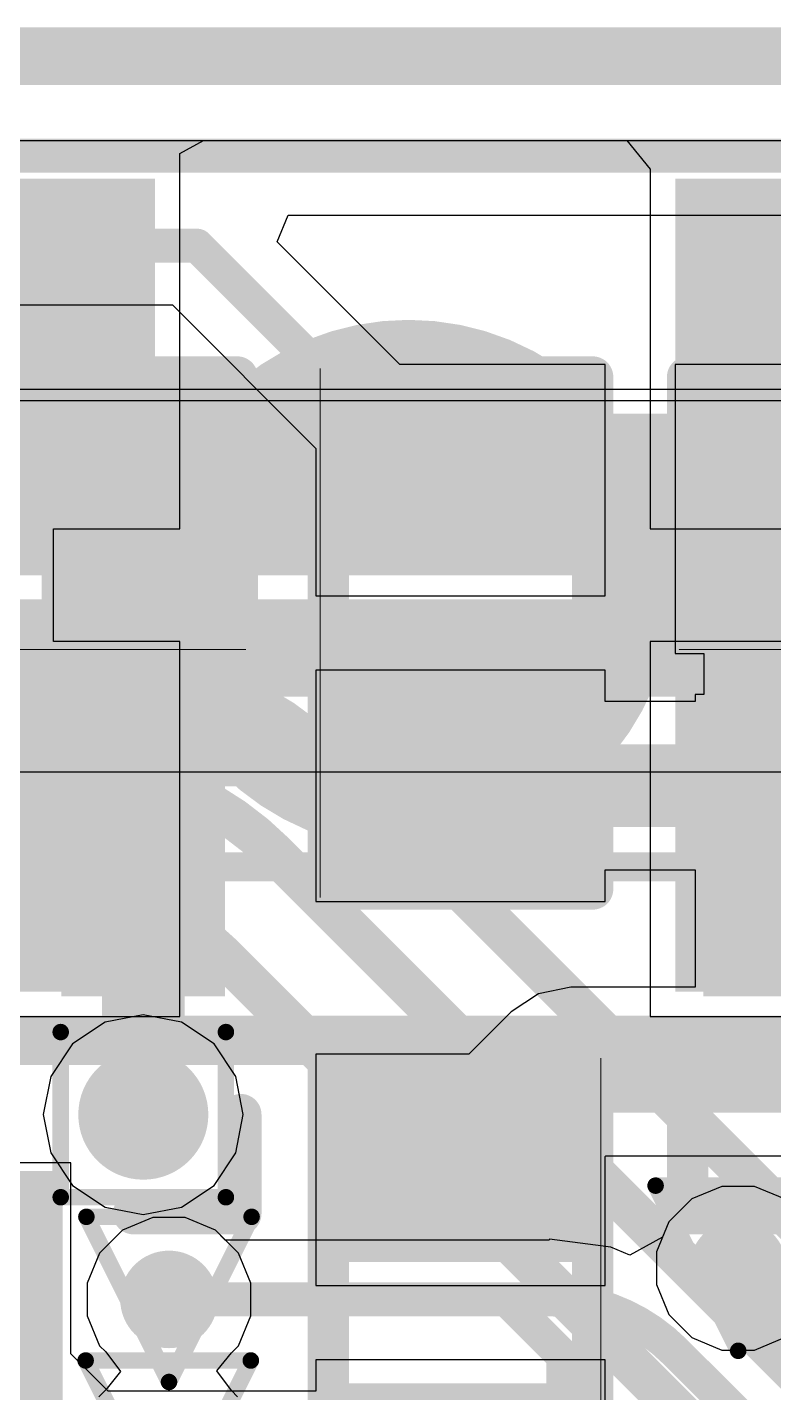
# Model space of a CAD drawing. Header units: inches. Extents: x -6 to 283, y -12 to 154.
# Drawn here: x 48.151 to 50.446, y 16.249 to 20.449 of the extents above; entities that cross this region are included whole.
import ezdxf

# ---------------------------------------------------------------- set-up
doc = ezdxf.new("R2010")
doc.units = ezdxf.units.IN
for name, color, linetype in [('Board Outline', 216, 'Continuous'), ('Bottom Layer', 5, 'Continuous'), ('Bottom Overlay', 54, 'Continuous'), ('Bottom Paste', 16, 'Continuous'), ('Bottom Solder', 6, 'Continuous'), ('Drill Drawing', 1, 'Continuous'), ('GND-1', 16, 'Continuous'), ('GND-2', 90, 'Continuous'), ('GND-3', 216, 'Continuous'), ('GND-4', 54, 'Continuous'), ('PWR-1', 156, 'Continuous'), ('PWR-2', 130, 'Continuous'), ('Signal L1', 76, 'Continuous'), ('Signal L2', 6, 'Continuous'), ('Top Layer', 1, 'Continuous'), ('Top Overlay', 2, 'Continuous'), ('Top Paste', 8, 'Continuous'), ('Top Solder', 216, 'Continuous'), ('Via Holes', 16, 'Continuous')]:
    doc.layers.add(name, color=color, linetype=linetype)

# ---------------------------------------------------------------- blocks, each defined once
blk = doc.blocks.new('R___0402_B_111')
at = {"layer": 'Bottom Layer'}
for points in [[(-0.2413, 0.3175), (-0.2412999999999999, -0.3175), (-0.6985, -0.3175), (-0.6985, 0.3175)], [(0.6985, 0.31750254), (0.6985, -0.31749746), (0.2413, -0.31749746), (0.2412999999999999, 0.31750254)]]:
    blk.add_hatch(color=5, dxfattribs=at).paths.add_polyline_path(points)
at = {"layer": 'Bottom Paste'}
for points in [[(-0.2413, 0.3175), (-0.2412999999999999, -0.3175), (-0.6985, -0.3175), (-0.6985, 0.3175)], [(0.6985, 0.31750254), (0.6985, -0.31749746), (0.2413, -0.31749746), (0.2412999999999999, 0.31750254)]]:
    blk.add_hatch(color=16, dxfattribs=at).paths.add_polyline_path(points)
at = {"layer": 'Bottom Solder'}
for points in [[(-0.18629884, 0.37250116), (-0.1862988399999999, -0.37250116), (-0.75350116, -0.37250116), (-0.75350116, 0.37250116)], [(0.75350116, 0.3725037), (0.75350116, -0.3724986199999999), (0.18629884, -0.3724986199999999), (0.1862988399999999, 0.3725037)]]:
    blk.add_hatch(color=6, dxfattribs=at).paths.add_polyline_path(points)
at = {"layer": 'Bottom Overlay'}
for points in [[(0.78739492, 0.4064, 0.127, 0.127, 0), (-0.78740254, 0.40640254, 0.127, 0.127, 0)], [(-0.78739492, -0.4064, 0.127, 0.127, 0), (-0.78740254, 0.40640254, 0.127, 0.127, 0)], [(0.7874050799999999, -0.40640254, 0.127, 0.127, 0), (0.78739492, 0.4064, 0.127, 0.127, 0)], [(0.8127974599999999, 0.4318, 0.0032258, 0.0032258, 0), (-0.8127974599999999, 0.4318, 0.0032258, 0.0032258, 0)], [(0.7874050799999999, -0.40640254, 0.127, 0.127, 0), (-0.78739492, -0.4064, 0.127, 0.127, 0)]]:
    blk.add_lwpolyline(points, format="xyseb", dxfattribs=at)
for points in [[(-0.8191525399999998, 0.40640254, 0.0635, 0.0635, 1), (-0.75565254, 0.40640254, 0.0635, 0.0635, 1)], [(-0.8191525399999998, 0.40640254, 0.0635, 0.0635, 1), (-0.75565254, 0.40640254, 0.0635, 0.0635, 1)], [(0.7556449199999999, 0.4064, 0.0635, 0.0635, 1), (0.81914492, 0.4064, 0.0635, 0.0635, 1)], [(0.7556449199999999, 0.4064, 0.0635, 0.0635, 1), (0.81914492, 0.4064, 0.0635, 0.0635, 1)], [(-0.8136026399999999, 0.4318, 0.0016129, 0.0016129, 1), (-0.81199228, 0.4318, 0.0016129, 0.0016129, 1)], [(0.81199228, 0.4318, 0.0016129, 0.0016129, 1), (0.8136026399999999, 0.4318, 0.0016129, 0.0016129, 1)], [(-0.81914492, -0.4064, 0.0635, 0.0635, 1), (-0.7556449199999999, -0.4064, 0.0635, 0.0635, 1)], [(-0.81914492, -0.4064, 0.0635, 0.0635, 1), (-0.7556449199999999, -0.4064, 0.0635, 0.0635, 1)], [(0.75565508, -0.40640254, 0.0635, 0.0635, 1), (0.8191550799999999, -0.40640254, 0.0635, 0.0635, 1)], [(0.75565508, -0.40640254, 0.0635, 0.0635, 1), (0.8191550799999999, -0.40640254, 0.0635, 0.0635, 1)]]:
    blk.add_lwpolyline(points, format="xyseb", close=True, dxfattribs=at)
blk = doc.blocks.new('R___0402_B_139')
at = {"layer": 'Bottom Layer'}
for points in [[(-0.2413, 0.3175), (-0.2412999999999999, -0.3175), (-0.6985, -0.3175), (-0.6985, 0.3175)], [(0.6985, 0.3175), (0.6985, -0.3175), (0.2413, -0.3175), (0.2412999999999999, 0.3175)]]:
    blk.add_hatch(color=5, dxfattribs=at).paths.add_polyline_path(points)
at = {"layer": 'Bottom Paste'}
for points in [[(-0.2413, 0.3175), (-0.2412999999999999, -0.3175), (-0.6985, -0.3175), (-0.6985, 0.3175)], [(0.6985, 0.3175), (0.6985, -0.3175), (0.2413, -0.3175), (0.2412999999999999, 0.3175)]]:
    blk.add_hatch(color=16, dxfattribs=at).paths.add_polyline_path(points)
at = {"layer": 'Bottom Solder'}
for points in [[(-0.18629884, 0.37250116), (-0.1862988399999999, -0.37250116), (-0.75350116, -0.37250116), (-0.75350116, 0.37250116)], [(0.75350116, 0.37250116), (0.75350116, -0.37250116), (0.18629884, -0.37250116), (0.1862988399999999, 0.37250116)]]:
    blk.add_hatch(color=6, dxfattribs=at).paths.add_polyline_path(points)
at = {"layer": 'Bottom Overlay'}
for points in [[(-0.7874, -0.4064, 0.127, 0.127, 0), (-0.7874, 0.4064, 0.127, 0.127, 0)], [(0.7874, 0.4064, 0.127, 0.127, 0), (-0.7874, 0.4064, 0.127, 0.127, 0)], [(0.7874, -0.4064, 0.127, 0.127, 0), (0.7874, 0.4064, 0.127, 0.127, 0)], [(0.8128, 0.4318, 0.0032258, 0.0032258, 0), (-0.8128, 0.4318, 0.0032258, 0.0032258, 0)], [(0.7874, -0.4064, 0.127, 0.127, 0), (-0.7874, -0.4064, 0.127, 0.127, 0)]]:
    blk.add_lwpolyline(points, format="xyseb", dxfattribs=at)
for points in [[(-0.8191499999999999, 0.4064, 0.0635, 0.0635, 1), (-0.7556499999999999, 0.4064, 0.0635, 0.0635, 1)], [(-0.8191499999999999, 0.4064, 0.0635, 0.0635, 1), (-0.7556499999999999, 0.4064, 0.0635, 0.0635, 1)], [(0.7556499999999999, 0.4064, 0.0635, 0.0635, 1), (0.8191499999999999, 0.4064, 0.0635, 0.0635, 1)], [(0.7556499999999999, 0.4064, 0.0635, 0.0635, 1), (0.8191499999999999, 0.4064, 0.0635, 0.0635, 1)], [(-0.81360518, 0.4318, 0.0016129, 0.0016129, 1), (-0.8119948199999999, 0.4318, 0.0016129, 0.0016129, 1)], [(0.8119948199999999, 0.4318, 0.0016129, 0.0016129, 1), (0.81360518, 0.4318, 0.0016129, 0.0016129, 1)], [(-0.8191499999999999, -0.4064, 0.0635, 0.0635, 1), (-0.7556499999999999, -0.4064, 0.0635, 0.0635, 1)], [(-0.8191499999999999, -0.4064, 0.0635, 0.0635, 1), (-0.7556499999999999, -0.4064, 0.0635, 0.0635, 1)], [(0.7556499999999999, -0.4064, 0.0635, 0.0635, 1), (0.8191499999999999, -0.4064, 0.0635, 0.0635, 1)], [(0.7556499999999999, -0.4064, 0.0635, 0.0635, 1), (0.8191499999999999, -0.4064, 0.0635, 0.0635, 1)]]:
    blk.add_lwpolyline(points, format="xyseb", close=True, dxfattribs=at)
blk = doc.blocks.new('R___0402_B_144')
at = {"layer": 'Bottom Layer'}
for points in [[(-0.24129746, 0.3175), (-0.24129746, -0.3175), (-0.69849746, -0.3175), (-0.69849746, 0.3175)], [(0.6985, 0.3175), (0.6985, -0.3175), (0.2413, -0.3175), (0.2412999999999999, 0.3175)]]:
    blk.add_hatch(color=5, dxfattribs=at).paths.add_polyline_path(points)
at = {"layer": 'Bottom Paste'}
for points in [[(-0.24129746, 0.3175), (-0.24129746, -0.3175), (-0.69849746, -0.3175), (-0.69849746, 0.3175)], [(0.6985, 0.3175), (0.6985, -0.3175), (0.2413, -0.3175), (0.2412999999999999, 0.3175)]]:
    blk.add_hatch(color=16, dxfattribs=at).paths.add_polyline_path(points)
at = {"layer": 'Bottom Solder'}
for points in [[(-0.1862963, 0.37250116), (-0.1862962999999999, -0.37250116), (-0.7534986199999999, -0.37250116), (-0.7534986199999999, 0.37250116)], [(0.75350116, 0.37250116), (0.75350116, -0.37250116), (0.18629884, -0.37250116), (0.1862988399999999, 0.37250116)]]:
    blk.add_hatch(color=6, dxfattribs=at).paths.add_polyline_path(points)
at = {"layer": 'Bottom Overlay'}
for points in [[(-0.78739492, 0.4064, 0.127, 0.127, 0), (-0.78740254, -0.40640254, 0.127, 0.127, 0)], [(0.7874050799999999, 0.40640254, 0.127, 0.127, 0), (-0.78739492, 0.4064, 0.127, 0.127, 0)], [(0.7874050799999999, 0.40640254, 0.127, 0.127, 0), (0.7874050799999999, -0.40640254, 0.127, 0.127, 0)], [(0.8128, 0.4318, 0.0032258, 0.0032258, 0), (-0.8127974599999999, 0.4318, 0.0032258, 0.0032258, 0)], [(0.7874050799999999, -0.40640254, 0.127, 0.127, 0), (-0.78740254, -0.40640254, 0.127, 0.127, 0)]]:
    blk.add_lwpolyline(points, format="xyseb", dxfattribs=at)
for points in [[(-0.81914492, 0.4064, 0.0635, 0.0635, 1), (-0.7556449199999999, 0.4064, 0.0635, 0.0635, 1)], [(-0.81914492, 0.4064, 0.0635, 0.0635, 1), (-0.7556449199999999, 0.4064, 0.0635, 0.0635, 1)], [(0.75565508, 0.40640254, 0.0635, 0.0635, 1), (0.8191550799999999, 0.40640254, 0.0635, 0.0635, 1)], [(0.75565508, 0.40640254, 0.0635, 0.0635, 1), (0.8191550799999999, 0.40640254, 0.0635, 0.0635, 1)], [(-0.8136026399999999, 0.4318, 0.0016129, 0.0016129, 1), (-0.81199228, 0.4318, 0.0016129, 0.0016129, 1)], [(0.8119948199999999, 0.4318, 0.0016129, 0.0016129, 1), (0.81360518, 0.4318, 0.0016129, 0.0016129, 1)], [(-0.8191525399999998, -0.40640254, 0.0635, 0.0635, 1), (-0.75565254, -0.40640254, 0.0635, 0.0635, 1)], [(-0.8191525399999998, -0.40640254, 0.0635, 0.0635, 1), (-0.75565254, -0.40640254, 0.0635, 0.0635, 1)], [(0.75565508, -0.40640254, 0.0635, 0.0635, 1), (0.8191550799999999, -0.40640254, 0.0635, 0.0635, 1)], [(0.75565508, -0.40640254, 0.0635, 0.0635, 1), (0.8191550799999999, -0.40640254, 0.0635, 0.0635, 1)]]:
    blk.add_lwpolyline(points, format="xyseb", close=True, dxfattribs=at)
blk = doc.blocks.new('R___0402_B_145')
at = {"layer": 'Bottom Layer'}
for points in [[(-0.2413, 0.3175), (-0.2412999999999999, -0.3175), (-0.6985, -0.3175), (-0.6985, 0.3175)], [(0.6985, 0.31749746), (0.6985, -0.31750254), (0.2413, -0.31750254), (0.2412999999999999, 0.31749746)]]:
    blk.add_hatch(color=5, dxfattribs=at).paths.add_polyline_path(points)
at = {"layer": 'Bottom Paste'}
for points in [[(-0.2413, 0.3175), (-0.2412999999999999, -0.3175), (-0.6985, -0.3175), (-0.6985, 0.3175)], [(0.6985, 0.31749746), (0.6985, -0.31750254), (0.2413, -0.31750254), (0.2412999999999999, 0.31749746)]]:
    blk.add_hatch(color=16, dxfattribs=at).paths.add_polyline_path(points)
at = {"layer": 'Bottom Solder'}
for points in [[(-0.18629884, 0.37250116), (-0.1862988399999999, -0.37250116), (-0.75350116, -0.37250116), (-0.75350116, 0.37250116)], [(0.75350116, 0.3724986199999999), (0.75350116, -0.3725037), (0.18629884, -0.3725037), (0.1862988399999999, 0.3724986199999999)]]:
    blk.add_hatch(color=6, dxfattribs=at).paths.add_polyline_path(points)
at = {"layer": 'Bottom Overlay'}
for points in [[(-0.7874, 0.40639492, 0.127, 0.127, 0), (-0.7874050799999999, -0.40640508, 0.127, 0.127, 0)], [(0.7874050799999999, 0.40640254, 0.127, 0.127, 0), (-0.7874, 0.40639492, 0.127, 0.127, 0)], [(0.7874050799999999, 0.40640254, 0.127, 0.127, 0), (0.78739492, -0.40640254, 0.127, 0.127, 0)], [(-0.8128, 0.4317974599999999, 0.0032258, 0.0032258, 0), (0.8127974599999999, 0.4317974599999999, 0.0032258, 0.0032258, 0)], [(0.78739492, -0.40640254, 0.127, 0.127, 0), (-0.7874050799999999, -0.40640508, 0.127, 0.127, 0)]]:
    blk.add_lwpolyline(points, format="xyseb", dxfattribs=at)
for points in [[(-0.8191499999999999, 0.40639492, 0.0635, 0.0635, 1), (-0.7556499999999999, 0.40639492, 0.0635, 0.0635, 1)], [(-0.8191499999999999, 0.40639492, 0.0635, 0.0635, 1), (-0.7556499999999999, 0.40639492, 0.0635, 0.0635, 1)], [(0.75565508, 0.40640254, 0.0635, 0.0635, 1), (0.8191550799999999, 0.40640254, 0.0635, 0.0635, 1)], [(0.75565508, 0.40640254, 0.0635, 0.0635, 1), (0.8191550799999999, 0.40640254, 0.0635, 0.0635, 1)], [(-0.81360518, 0.4317974599999999, 0.0016129, 0.0016129, 1), (-0.8119948199999999, 0.4317974599999999, 0.0016129, 0.0016129, 1)], [(0.81199228, 0.4317974599999999, 0.0016129, 0.0016129, 1), (0.8136026399999999, 0.4317974599999999, 0.0016129, 0.0016129, 1)], [(-0.8191550799999999, -0.40640508, 0.0635, 0.0635, 1), (-0.75565508, -0.40640508, 0.0635, 0.0635, 1)], [(-0.8191550799999999, -0.40640508, 0.0635, 0.0635, 1), (-0.75565508, -0.40640508, 0.0635, 0.0635, 1)], [(0.7556449199999999, -0.40640254, 0.0635, 0.0635, 1), (0.81914492, -0.40640254, 0.0635, 0.0635, 1)], [(0.7556449199999999, -0.40640254, 0.0635, 0.0635, 1), (0.81914492, -0.40640254, 0.0635, 0.0635, 1)]]:
    blk.add_lwpolyline(points, format="xyseb", close=True, dxfattribs=at)
blk = doc.blocks.new('MMBT2222ATT3G_B_176')
at = {"layer": 'Bottom Layer'}
for points in [[(-0.35000057, 0.1499997), (0.35000057, 0.1499997), (0.35000057, -0.1499997), (-0.35000057, -0.1499997)], [(1.09000163, -0.34999676), (1.79000277, -0.34999676), (1.79000277, -0.6499961599999999), (1.09000163, -0.6499961599999999)], [(-0.35000057, -0.8499983), (0.35000057, -0.8499983), (0.35000057, -1.1499977), (-0.35000057, -1.1499977)]]:
    blk.add_hatch(color=5, dxfattribs=at).paths.add_polyline_path(points)
at = {"layer": 'Bottom Paste'}
for points in [[(-0.35000057, 0.1499997), (0.35000057, 0.1499997), (0.35000057, -0.1499997), (-0.35000057, -0.1499997)], [(1.09000163, -0.34999676), (1.79000277, -0.34999676), (1.79000277, -0.6499961599999999), (1.09000163, -0.6499961599999999)], [(-0.35000057, -0.8499983), (0.35000057, -0.8499983), (0.35000057, -1.1499977), (-0.35000057, -1.1499977)]]:
    blk.add_hatch(color=16, dxfattribs=at).paths.add_polyline_path(points)
at = {"layer": 'Bottom Solder'}
for points in [[(-0.45160057, 0.2515997), (0.45160057, 0.2515997), (0.45160057, -0.2515997), (-0.45160057, -0.2515997)], [(0.98840163, -0.24839676), (1.89160277, -0.24839676), (1.89160277, -0.75159616), (0.98840163, -0.75159616)], [(-0.45160057, -0.7483983), (0.45160057, -0.7483983), (0.45160057, -1.2515977), (-0.45160057, -1.2515977)]]:
    blk.add_hatch(color=6, dxfattribs=at).paths.add_polyline_path(points)
at = {"layer": 'Bottom Overlay'}
for points in [[(1.11999776, 0.30000448, 0.127, 0.127, 0), (0.8149996399999999, 0.30000448, 0.127, 0.127, 0)], [(1.1200003, -0.02999994, 0.127, 0.127, 0), (1.11999776, 0.30000448, 0.127, 0.127, 0)], [(1.1200003, -1.2999974, 0.127, 0.127, 0), (1.1200003, -0.9699980599999999, 0.127, 0.127, 0)], [(0.8150047199999999, -1.29999994, 0.127, 0.127, 0), (1.1200003, -1.2999974, 0.127, 0.127, 0)]]:
    blk.add_lwpolyline(points, format="xyseb", dxfattribs=at)
for points in [[(0.78324964, 0.30000448, 0.0635, 0.0635, 1), (0.84674964, 0.30000448, 0.0635, 0.0635, 1)], [(1.08824776, 0.30000448, 0.0635, 0.0635, 1), (1.15174776, 0.30000448, 0.0635, 0.0635, 1)], [(1.08824776, 0.30000448, 0.0635, 0.0635, 1), (1.15174776, 0.30000448, 0.0635, 0.0635, 1)], [(1.0882503, -0.02999994, 0.0635, 0.0635, 1), (1.1517503, -0.02999994, 0.0635, 0.0635, 1)], [(1.0882503, -0.9699980599999999, 0.0635, 0.0635, 1), (1.1517503, -0.9699980599999999, 0.0635, 0.0635, 1)], [(0.78325472, -1.29999994, 0.0635, 0.0635, 1), (0.84675472, -1.29999994, 0.0635, 0.0635, 1)], [(1.0882503, -1.2999974, 0.0635, 0.0635, 1), (1.1517503, -1.2999974, 0.0635, 0.0635, 1)], [(1.0882503, -1.2999974, 0.0635, 0.0635, 1), (1.1517503, -1.2999974, 0.0635, 0.0635, 1)]]:
    blk.add_lwpolyline(points, format="xyseb", close=True, dxfattribs=at)
blk = doc.blocks.new('MMBT2222ATT3G_B_177')
at = {"layer": 'Bottom Layer'}
for points in [[(-0.35000057, 0.1499997), (0.35000057, 0.1499997), (0.35000057, -0.1499997), (-0.35000057, -0.1499997)], [(1.09000163, -0.3499993), (1.79000277, -0.3499993), (1.79000277, -0.6499986999999999), (1.09000163, -0.6499986999999999)], [(-0.35000057, -0.8499983), (0.35000057, -0.8499983), (0.35000057, -1.1499977), (-0.35000057, -1.1499977)]]:
    blk.add_hatch(color=5, dxfattribs=at).paths.add_polyline_path(points)
at = {"layer": 'Bottom Paste'}
for points in [[(-0.35000057, 0.1499997), (0.35000057, 0.1499997), (0.35000057, -0.1499997), (-0.35000057, -0.1499997)], [(1.09000163, -0.3499993), (1.79000277, -0.3499993), (1.79000277, -0.6499986999999999), (1.09000163, -0.6499986999999999)], [(-0.35000057, -0.8499983), (0.35000057, -0.8499983), (0.35000057, -1.1499977), (-0.35000057, -1.1499977)]]:
    blk.add_hatch(color=16, dxfattribs=at).paths.add_polyline_path(points)
at = {"layer": 'Bottom Solder'}
for points in [[(-0.45160057, 0.2515997), (0.45160057, 0.2515997), (0.45160057, -0.2515997), (-0.45160057, -0.2515997)], [(0.98840163, -0.2483993), (1.89160277, -0.2483993), (1.89160277, -0.7515987), (0.98840163, -0.7515987)], [(-0.45160057, -0.7483983), (0.45160057, -0.7483983), (0.45160057, -1.2515977), (-0.45160057, -1.2515977)]]:
    blk.add_hatch(color=6, dxfattribs=at).paths.add_polyline_path(points)
at = {"layer": 'Bottom Overlay'}
for points in [[(1.11999776, 0.30000448, 0.127, 0.127, 0), (0.8149996399999999, 0.30000448, 0.127, 0.127, 0)], [(1.1200003, -0.02999994, 0.127, 0.127, 0), (1.11999776, 0.30000448, 0.127, 0.127, 0)], [(1.1200003, -1.2999974, 0.127, 0.127, 0), (1.1200003, -0.9699980599999999, 0.127, 0.127, 0)], [(1.1200003, -1.2999974, 0.127, 0.127, 0), (0.81500218, -1.2999974, 0.127, 0.127, 0)]]:
    blk.add_lwpolyline(points, format="xyseb", dxfattribs=at)
for points in [[(0.78324964, 0.30000448, 0.0635, 0.0635, 1), (0.84674964, 0.30000448, 0.0635, 0.0635, 1)], [(1.08824776, 0.30000448, 0.0635, 0.0635, 1), (1.15174776, 0.30000448, 0.0635, 0.0635, 1)], [(1.08824776, 0.30000448, 0.0635, 0.0635, 1), (1.15174776, 0.30000448, 0.0635, 0.0635, 1)], [(1.0882503, -0.02999994, 0.0635, 0.0635, 1), (1.1517503, -0.02999994, 0.0635, 0.0635, 1)], [(1.0882503, -0.9699980599999999, 0.0635, 0.0635, 1), (1.1517503, -0.9699980599999999, 0.0635, 0.0635, 1)], [(0.78325218, -1.2999974, 0.0635, 0.0635, 1), (0.8467521799999999, -1.2999974, 0.0635, 0.0635, 1)], [(1.0882503, -1.2999974, 0.0635, 0.0635, 1), (1.1517503, -1.2999974, 0.0635, 0.0635, 1)], [(1.0882503, -1.2999974, 0.0635, 0.0635, 1), (1.1517503, -1.2999974, 0.0635, 0.0635, 1)]]:
    blk.add_lwpolyline(points, format="xyseb", close=True, dxfattribs=at)
blk = doc.blocks.new('XL_3528SURUBC_179')
at = {"layer": 'Top Layer'}
for points in [[(-2.14986616, 0.3000629000000001), (-2.14986616, 1.2000611), (-0.84986876, 1.2000611), (-0.84986876, 0.3000628999999999)], [(0.8501253, 0.3000603600000001), (0.8501253, 1.20005856), (2.1501227, 1.20005856), (2.1501227, 0.3000603599999999)], [(-2.1501227, -1.2000611), (-2.1501227, -0.3000628999999999), (-0.8501253, -0.3000629000000001), (-0.8501253, -1.2000611)], [(0.8501253, -1.2000611), (0.8501253, -0.3000628999999999), (2.1501227, -0.3000629000000001), (2.1501227, -1.2000611)]]:
    blk.add_hatch(color=1, dxfattribs=at).paths.add_polyline_path(points)
at = {"layer": 'Top Paste'}
for points in [[(-2.14986616, 0.3000629000000001), (-2.14986616, 1.2000611), (-0.84986876, 1.2000611), (-0.84986876, 0.3000628999999999)], [(0.8501253, 0.3000603600000001), (0.8501253, 1.20005856), (2.1501227, 1.20005856), (2.1501227, 0.3000603599999999)], [(-2.1501227, -1.2000611), (-2.1501227, -0.3000628999999999), (-0.8501253, -0.3000629000000001), (-0.8501253, -1.2000611)], [(0.8501253, -1.2000611), (0.8501253, -0.3000628999999999), (2.1501227, -0.3000629000000001), (2.1501227, -1.2000611)]]:
    blk.add_hatch(color=8, dxfattribs=at).paths.add_polyline_path(points)
at = {"layer": 'Top Solder'}
for points in [[(-2.19987876, 0.2500503000000001), (-2.19987876, 1.2500737), (-0.79985616, 1.2500737), (-0.79985616, 0.2500502999999999)], [(0.8001127, 0.2500477600000001), (0.8001127, 1.25007116), (2.2001353, 1.25007116), (2.2001353, 0.25004776)], [(-2.2001353, -1.2500737), (-2.2001353, -0.2500502999999999), (-0.8001127, -0.2500503000000001), (-0.8001127, -1.2500737)], [(0.8001127, -1.2500737), (0.8001127, -0.2500502999999999), (2.2001353, -0.2500503000000001), (2.2001353, -1.2500737)]]:
    blk.add_hatch(color=216, dxfattribs=at).paths.add_polyline_path(points)
at = {"layer": 'Top Overlay'}
for p, q in [((-2.7257248, 1.14097308), (-2.72572734, 0.43386502)), ((-2.7257248, 1.14097308), (-2.7257248, 1.14097308)), ((-2.37217204, 0.78742032), (-2.7257248, 1.14097308)), ((-2.72572734, 0.43386502), (-2.37217204, 0.78742032))]:
    blk.add_line(p, q, dxfattribs=at)
for points in [[(1.6000222, 1.3999718, 0.1519936, 0.1519936, 0), (-1.60002474, 1.39997434, 0.1519936, 0.1519936, 0)], [(-1.6000222, 1.33014466, 0.1519936, 0.1519936, 0), (-1.60002474, 1.39997434, 0.1519936, 0.1519936, 0)], [(1.6000222, 1.3999718, 0.1519936, 0.1519936, 0), (1.60001966, 1.33014466, 0.1519936, 0.1519936, 0)], [(-1.60002474, 0.16984726, 0.1519936, 0.1519936, 0), (-1.60002474, -0.1698498, 0.1519936, 0.1519936, 0)], [(1.6000222, 0.16984726, 0.1519936, 0.1519936, 0), (1.6000222, -0.1698498, 0.1519936, 0.1519936, 0)]]:
    blk.add_lwpolyline(points, format="xyseb", dxfattribs=at)
for points in [[(-1.63802314, 1.39997434, 0.07599679999999999, 0.07599679999999999, 1), (-1.56202634, 1.39997434, 0.07599679999999999, 0.07599679999999999, 1)], [(-1.63802314, 1.39997434, 0.07599679999999999, 0.07599679999999999, 1), (-1.56202634, 1.39997434, 0.07599679999999999, 0.07599679999999999, 1)], [(1.5620238, 1.3999718, 0.07599679999999999, 0.07599679999999999, 1), (1.6380206, 1.3999718, 0.07599679999999999, 0.07599679999999999, 1)], [(1.5620238, 1.3999718, 0.07599679999999999, 0.07599679999999999, 1), (1.6380206, 1.3999718, 0.07599679999999999, 0.07599679999999999, 1)], [(-1.6380206, 1.33014466, 0.07599679999999999, 0.07599679999999999, 1), (-1.5620238, 1.33014466, 0.07599679999999999, 0.07599679999999999, 1)], [(1.56202126, 1.33014466, 0.07599679999999999, 0.07599679999999999, 1), (1.63801806, 1.33014466, 0.07599679999999999, 0.07599679999999999, 1)], [(0.7089165399999999, 2.54e-06, 0.254, 0.254, 1), (-0.66877946, 2.54e-06, 0.254, 0.254, 1)], [(-1.63802314, 0.16984726, 0.07599679999999999, 0.07599679999999999, 1), (-1.56202634, 0.16984726, 0.07599679999999999, 0.07599679999999999, 1)], [(1.5620238, 0.16984726, 0.07599679999999999, 0.07599679999999999, 1), (1.6380206, 0.16984726, 0.07599679999999999, 0.07599679999999999, 1)], [(-0.7322794599999999, 2.54e-06, 0.127, 0.127, 1), (-0.60527946, 2.54e-06, 0.127, 0.127, 1)], [(0.64541654, 2.54e-06, 0.127, 0.127, 1), (0.7724165399999999, 2.54e-06, 0.127, 0.127, 1)], [(-1.63802314, -0.1698498, 0.07599679999999999, 0.07599679999999999, 1), (-1.56202634, -0.1698498, 0.07599679999999999, 0.07599679999999999, 1)], [(1.5620238, -0.1698498, 0.07599679999999999, 0.07599679999999999, 1), (1.6380206, -0.1698498, 0.07599679999999999, 0.07599679999999999, 1)]]:
    blk.add_lwpolyline(points, format="xyseb", close=True, dxfattribs=at)

msp = doc.modelspace()

# ---------------------------------------------------------------- hatches: boundary and pattern name
at = {"layer": 'Bottom Layer'}
h = msp.add_hatch(color=5, dxfattribs=at)
edge = h.paths.add_edge_path()
edge.add_arc((48.50789638, 17.10448192), 0.1999996, 0, 360)
at = {"layer": 'GND-1'}
h = msp.add_hatch(color=16, dxfattribs=at)
edge = h.paths.add_edge_path()
edge.add_arc((48.50789638, 17.10448192), 0.1999996, 0, 360)
h = msp.add_hatch(color=16, dxfattribs=at)
edge = h.paths.add_edge_path()
edge.add_arc((50.33730598, 16.63216638), 0.1499997, 0, 360)
h = msp.add_hatch(color=16, dxfattribs=at)
edge = h.paths.add_edge_path()
edge.add_arc((48.58690053999999, 16.53625598), 0.1499997, 0, 360)
at = {"layer": 'GND-2'}
h = msp.add_hatch(color=90, dxfattribs=at)
edge = h.paths.add_edge_path()
edge.add_arc((48.50789638, 17.10448192), 0.1999996, 0, 360)
at = {"layer": 'GND-3'}
h = msp.add_hatch(color=216, dxfattribs=at)
edge = h.paths.add_edge_path()
edge.add_arc((48.50789638, 17.10448192), 0.1999996, 0, 360)
at = {"layer": 'GND-4'}
h = msp.add_hatch(color=54, dxfattribs=at)
edge = h.paths.add_edge_path()
edge.add_arc((48.50789638, 17.10448192), 0.1999996, 0, 360)
at = {"layer": 'PWR-1'}
h = msp.add_hatch(color=156, dxfattribs=at)
edge = h.paths.add_edge_path()
edge.add_arc((48.50789638, 17.10448192), 0.1999996, 0, 360)
at = {"layer": 'PWR-2'}
h = msp.add_hatch(color=130, dxfattribs=at)
edge = h.paths.add_edge_path()
edge.add_arc((48.50789638, 17.10448192), 0.1999996, 0, 360)
at = {"layer": 'Signal L1'}
h = msp.add_hatch(color=76, dxfattribs=at)
edge = h.paths.add_edge_path()
edge.add_arc((48.50789638, 17.10448192), 0.1999996, 0, 360)
h = msp.add_hatch(color=76, dxfattribs=at)
edge = h.paths.add_edge_path()
edge.add_arc((50.33730598, 16.63216638), 0.1499997, 0, 360)
h = msp.add_hatch(color=76, dxfattribs=at)
edge = h.paths.add_edge_path()
edge.add_arc((48.58690053999999, 16.53625598), 0.1499997, 0, 360)
at = {"layer": 'Signal L2'}
h = msp.add_hatch(color=6, dxfattribs=at)
edge = h.paths.add_edge_path()
edge.add_arc((48.50789638, 17.10448192), 0.1999996, 0, 360)
at = {"layer": 'Top Layer'}
h = msp.add_hatch(color=1, dxfattribs=at)
edge = h.paths.add_edge_path()
edge.add_arc((48.50789638, 17.10448192), 0.1999996, 0, 360)
h = msp.add_hatch(color=1, dxfattribs=at)
edge = h.paths.add_edge_path()
edge.add_arc((50.33730598, 16.63216638), 0.1499997, 0, 360)
h = msp.add_hatch(color=1, dxfattribs=at)
edge = h.paths.add_edge_path()
edge.add_arc((48.58690053999999, 16.53625598), 0.1499997, 0, 360)
at = {"layer": 'Via Holes'}
h = msp.add_hatch(color=7, dxfattribs=at)
edge = h.paths.add_edge_path()
edge.add_arc((48.50789638, 17.10448192), 0.0999998, 0, 360)
h = msp.add_hatch(color=7, dxfattribs=at)
edge = h.paths.add_edge_path()
edge.add_arc((50.33730598, 16.63216638), 0.07499858, 0, 360)
h = msp.add_hatch(color=7, dxfattribs=at)
edge = h.paths.add_edge_path()
edge.add_arc((48.58690053999999, 16.53625598), 0.07499858, 0, 360)

# ---------------------------------------------------------------- linework, layer by layer
at = {"layer": 'Board Outline'}
msp.add_lwpolyline([(12.036425, 20.35987292, 0.1778, 0.1778, 0), (75.55088776, 20.35987292, 0.1778, 0.1778, 0)], format="xyseb", dxfattribs=at)
at = {"layer": 'Bottom Layer'}
for p, q in [((48.9193586, 19.7891019), (48.95337936, 19.87123534)), ((48.95337936, 19.87123534), (50.6263275, 19.87123534)), ((49.29708453999999, 19.41137342), (48.9193586, 19.7891019)), ((46.23457097999999, 19.59475888), (48.59728914, 19.59475888)), ((48.59728914, 19.59475888), (49.03888084, 19.15316972)), ((49.92788084, 19.41137342), (49.29708453999999, 19.41137342)), ((49.92788084, 18.70017342), (49.92788084, 19.41137342)), ((50.67352832, 19.41137088), (50.14354208, 19.41137088)), ((50.14354208, 19.41137088), (50.14354208, 18.52237088)), ((49.03888084, 19.15316972), (49.03888084, 18.70017342)), ((49.03888084, 18.70017342), (49.92788084, 18.70017342)), ((50.14354208, 18.52237088), (50.23143878, 18.52237088)), ((50.23143878, 18.52237088), (50.23143878, 18.39668152)), ((49.9278783, 18.47157342), (49.0388783, 18.47157342)), ((49.0388783, 18.47157342), (49.0388783, 17.76037342)), ((49.9278783, 18.37494928), (49.9278783, 18.47157342)), ((50.23143878, 18.39668152), (50.20469004, 18.39668152)), ((50.20469004, 18.39668152), (50.20469004, 18.37494928)), ((50.20469004, 18.37494928), (49.9278783, 18.37494928)), ((49.9278783, 17.76037342), (49.9278783, 17.85699756)), ((49.9278783, 17.85699756), (50.20469004, 17.85699756)), ((50.20469004, 17.85699756), (50.20469004, 17.49610928)), ((49.0388783, 17.76037342), (49.9278783, 17.76037342)), ((49.7235607, 17.47639634), (49.63954258, 17.42025726)), ((49.82266642, 17.49610928), (49.7235607, 17.47639634)), ((50.20469004, 17.49610928), (49.82266642, 17.49610928)), ((49.63954258, 17.42025726), (49.50931424, 17.29002892)), ((49.50931424, 17.29002892), (49.03887576, 17.29002892)), ((49.03887576, 17.29002892), (49.03887576, 16.57882892)), ((49.92787576, 16.97609508), (49.92993824, 16.97815756)), ((49.92787576, 16.57882892), (49.92787576, 16.97609508)), ((49.92993824, 16.97815756), (50.62468665999999, 16.97815756)), ((48.28489708, 16.95667932), (47.73089768, 16.95667932)), ((48.28489708, 16.36892586), (48.28489708, 16.95667932)), ((49.03887576, 16.57882892), (49.92787576, 16.57882892)), ((48.40021815999999, 16.25360478), (48.28489708, 16.36892586)), ((49.92787576, 16.35022892), (49.03887576, 16.35022892)), ((49.03887576, 16.35022892), (49.03887576, 16.25360478)), ((49.92787576, 15.63902892), (49.92787576, 16.35022892)), ((49.03887576, 16.25360478), (48.40021815999999, 16.25360478))]:
    msp.add_line(p, q, dxfattribs=at)
for points in [[(46.08090098, 20.05381308, 0.10414, 0.10414, 0), (59.50670089999999, 20.05381308, 0.10414, 0.10414, 0)], [(46.15894502, 19.77733662, 0.10414, 0.10414, 0), (48.67291764, 19.77733662, 0.10414, 0.10414, 0)], [(48.67291764, 19.77733662, 0.10414, 0.10414, 0), (49.39448084, 19.05577342, 0.10414, 0.10414, 0)], [(49.39448084, 19.05577342, 0.10414, 0.10414, 0), (49.48338084, 19.05577342, 0.10414, 0.10414, 0)], [(48.47922486, 18.96687088, 0.254, 0.254, 0), (48.50789638, 18.93819936, 0.254, 0.254, 0)], [(50.49041464, 18.95814344, 0.254, 0.254, 0), (50.49914208, 18.96687088, 0.254, 0.254, 0)], [(50.49041464, 17.92840712, 0.254, 0.254, 0), (50.49041464, 18.95814344, 0.254, 0.254, 0)], [(48.50789638, 17.91968222, 0.254, 0.254, 0), (48.50789638, 18.93819936, 0.254, 0.254, 0)], [(49.43892576, 18.16042596, 0.254, 0.254, 0), (49.4833783, 18.11597342, 0.254, 0.254, 0)], [(49.4833783, 18.11597342, 0.254, 0.254, 0), (50.45869004, 18.11597342, 0.254, 0.254, 0)], [(50.45869004, 18.11597342, 0.254, 0.254, 0), (50.48168974, 18.09297372, 0.254, 0.254, 0)], [(50.48168974, 17.91968222, 0.254, 0.254, 0), (50.48168974, 18.09297372, 0.254, 0.254, 0)], [(48.50789638, 17.10448192, 0.254, 0.254, 0), (48.50789638, 17.91968222, 0.254, 0.254, 0)], [(50.48168974, 17.91968222, 0.254, 0.254, 0), (50.49041464, 17.92840712, 0.254, 0.254, 0)], [(49.67387576, 17.08834276, 0.254, 0.254, 0), (49.82266642, 17.23713342, 0.254, 0.254, 0)], [(49.82266642, 17.23713342, 0.254, 0.254, 0), (50.83091941999999, 17.23713342, 0.254, 0.254, 0)], [(49.67387576, 17.03602892, 0.254, 0.254, 0), (49.67387576, 17.08834276, 0.254, 0.254, 0)], [(49.57227576, 16.93442892, 0.254, 0.254, 0), (49.67387576, 17.03602892, 0.254, 0.254, 0)], [(49.48337575999999, 16.93442892, 0.254, 0.254, 0), (49.57227576, 16.93442892, 0.254, 0.254, 0)], [(48.00789738, 16.27967788, 0.254, 0.254, 0), (48.29294634, 15.99462892, 0.254, 0.254, 0)]]:
    msp.add_lwpolyline(points, format="xyseb", dxfattribs=at)
for points in [[(48.64688264, 19.77733662, 0.05207, 0.05207, 1), (48.69895263999999, 19.77733662, 0.05207, 0.05207, 1)], [(48.64688264, 19.77733662, 0.05207, 0.05207, 1), (48.69895263999999, 19.77733662, 0.05207, 0.05207, 1)], [(49.36844584, 19.05577342, 0.05207, 0.05207, 1), (49.42051583999999, 19.05577342, 0.05207, 0.05207, 1)], [(49.36844584, 19.05577342, 0.05207, 0.05207, 1), (49.42051583999999, 19.05577342, 0.05207, 0.05207, 1)], [(49.45734584, 19.05577342, 0.05207, 0.05207, 1), (49.50941584, 19.05577342, 0.05207, 0.05207, 1)], [(48.41572486, 18.96687088, 0.127, 0.127, 1), (48.54272486, 18.96687088, 0.127, 0.127, 1)], [(50.42691463999999, 18.95814344, 0.127, 0.127, 1), (50.55391464, 18.95814344, 0.127, 0.127, 1)], [(50.42691463999999, 18.95814344, 0.127, 0.127, 1), (50.55391464, 18.95814344, 0.127, 0.127, 1)], [(50.43564208, 18.96687088, 0.127, 0.127, 1), (50.56264208, 18.96687088, 0.127, 0.127, 1)], [(48.44439638, 18.93819936, 0.127, 0.127, 1), (48.57139638, 18.93819936, 0.127, 0.127, 1)], [(48.44439638, 18.93819936, 0.127, 0.127, 1), (48.57139638, 18.93819936, 0.127, 0.127, 1)], [(49.37542576, 18.16042596, 0.127, 0.127, 1), (49.50242576, 18.16042596, 0.127, 0.127, 1)], [(49.41987829999999, 18.11597342, 0.127, 0.127, 1), (49.5468783, 18.11597342, 0.127, 0.127, 1)], [(49.41987829999999, 18.11597342, 0.127, 0.127, 1), (49.5468783, 18.11597342, 0.127, 0.127, 1)], [(50.39519004, 18.11597342, 0.127, 0.127, 1), (50.52219004, 18.11597342, 0.127, 0.127, 1)], [(50.39519004, 18.11597342, 0.127, 0.127, 1), (50.52219004, 18.11597342, 0.127, 0.127, 1)], [(50.41818974, 18.09297372, 0.127, 0.127, 1), (50.54518974, 18.09297372, 0.127, 0.127, 1)], [(50.41818974, 18.09297372, 0.127, 0.127, 1), (50.54518974, 18.09297372, 0.127, 0.127, 1)], [(48.44439638, 17.91968222, 0.127, 0.127, 1), (48.57139638, 17.91968222, 0.127, 0.127, 1)], [(48.44439638, 17.91968222, 0.127, 0.127, 1), (48.57139638, 17.91968222, 0.127, 0.127, 1)], [(50.41818974, 17.91968222, 0.127, 0.127, 1), (50.54518974, 17.91968222, 0.127, 0.127, 1)], [(50.41818974, 17.91968222, 0.127, 0.127, 1), (50.54518974, 17.91968222, 0.127, 0.127, 1)], [(50.42691463999999, 17.92840712, 0.127, 0.127, 1), (50.55391464, 17.92840712, 0.127, 0.127, 1)], [(50.42691463999999, 17.92840712, 0.127, 0.127, 1), (50.55391464, 17.92840712, 0.127, 0.127, 1)], [(49.75916642, 17.23713342, 0.127, 0.127, 1), (49.88616642, 17.23713342, 0.127, 0.127, 1)], [(49.75916642, 17.23713342, 0.127, 0.127, 1), (49.88616642, 17.23713342, 0.127, 0.127, 1)], [(48.44439638, 17.10448192, 0.127, 0.127, 1), (48.57139638, 17.10448192, 0.127, 0.127, 1)], [(49.61037576, 17.08834276, 0.127, 0.127, 1), (49.73737576, 17.08834276, 0.127, 0.127, 1)], [(49.61037576, 17.08834276, 0.127, 0.127, 1), (49.73737576, 17.08834276, 0.127, 0.127, 1)], [(49.61037576, 17.03602892, 0.127, 0.127, 1), (49.73737576, 17.03602892, 0.127, 0.127, 1)], [(49.61037576, 17.03602892, 0.127, 0.127, 1), (49.73737576, 17.03602892, 0.127, 0.127, 1)], [(49.41987576, 16.93442892, 0.127, 0.127, 1), (49.54687576, 16.93442892, 0.127, 0.127, 1)], [(49.50877575999999, 16.93442892, 0.127, 0.127, 1), (49.63577576, 16.93442892, 0.127, 0.127, 1)], [(49.50877575999999, 16.93442892, 0.127, 0.127, 1), (49.63577576, 16.93442892, 0.127, 0.127, 1)]]:
    msp.add_lwpolyline(points, format="xyseb", close=True, dxfattribs=at)
at = {"layer": 'Drill Drawing'}
for points in [[(48.25389637999999, 17.35848192, 0.0508, 0.0508, 0), (48.76189638, 17.35848192, 0.0508, 0.0508, 0)], [(48.25389637999999, 16.85048192, 0.0508, 0.0508, 0), (48.25389637999999, 17.35848192, 0.0508, 0.0508, 0)], [(48.76189638, 16.85048192, 0.0508, 0.0508, 0), (48.76189638, 17.35848192, 0.0508, 0.0508, 0)], [(50.08330598, 16.88616638, 0.0508, 0.0508, 0), (50.59130598, 16.88616638, 0.0508, 0.0508, 0)], [(50.08330598, 16.88616638, 0.0508, 0.0508, 0), (50.33730598, 16.37816638, 0.0508, 0.0508, 0)], [(50.33730598, 16.37816638, 0.0508, 0.0508, 0), (50.59130598, 16.88616638, 0.0508, 0.0508, 0)], [(48.25389637999999, 16.85048192, 0.0508, 0.0508, 0), (48.76189638, 16.85048192, 0.0508, 0.0508, 0)], [(48.33290054, 16.79025598, 0.0508, 0.0508, 0), (48.84090053999999, 16.79025598, 0.0508, 0.0508, 0)], [(48.33290054, 16.79025598, 0.0508, 0.0508, 0), (48.58690053999999, 16.28225598, 0.0508, 0.0508, 0)], [(48.58690053999999, 16.28225598, 0.0508, 0.0508, 0), (48.84090053999999, 16.79025598, 0.0508, 0.0508, 0)], [(48.3305485, 16.34834678, 0.0508, 0.0508, 0), (48.83854849999999, 16.34834678, 0.0508, 0.0508, 0)], [(48.3305485, 16.34834678, 0.0508, 0.0508, 0), (48.5845485, 15.84034678, 0.0508, 0.0508, 0)], [(48.5845485, 15.84034678, 0.0508, 0.0508, 0), (48.83854849999999, 16.34834678, 0.0508, 0.0508, 0)]]:
    msp.add_lwpolyline(points, format="xyseb", dxfattribs=at)
for points in [[(48.24119638, 17.35848192, 0.0254, 0.0254, 1), (48.26659638, 17.35848192, 0.0254, 0.0254, 1)], [(48.24119638, 17.35848192, 0.0254, 0.0254, 1), (48.26659638, 17.35848192, 0.0254, 0.0254, 1)], [(48.74919638, 17.35848192, 0.0254, 0.0254, 1), (48.77459637999999, 17.35848192, 0.0254, 0.0254, 1)], [(48.74919638, 17.35848192, 0.0254, 0.0254, 1), (48.77459637999999, 17.35848192, 0.0254, 0.0254, 1)], [(50.07060598, 16.88616638, 0.0254, 0.0254, 1), (50.09600597999999, 16.88616638, 0.0254, 0.0254, 1)], [(50.07060598, 16.88616638, 0.0254, 0.0254, 1), (50.09600597999999, 16.88616638, 0.0254, 0.0254, 1)], [(48.24119638, 16.85048192, 0.0254, 0.0254, 1), (48.26659638, 16.85048192, 0.0254, 0.0254, 1)], [(48.24119638, 16.85048192, 0.0254, 0.0254, 1), (48.26659638, 16.85048192, 0.0254, 0.0254, 1)], [(48.74919638, 16.85048192, 0.0254, 0.0254, 1), (48.77459637999999, 16.85048192, 0.0254, 0.0254, 1)], [(48.74919638, 16.85048192, 0.0254, 0.0254, 1), (48.77459637999999, 16.85048192, 0.0254, 0.0254, 1)], [(48.32020053999999, 16.79025598, 0.0254, 0.0254, 1), (48.34560054, 16.79025598, 0.0254, 0.0254, 1)], [(48.32020053999999, 16.79025598, 0.0254, 0.0254, 1), (48.34560054, 16.79025598, 0.0254, 0.0254, 1)], [(48.82820054, 16.79025598, 0.0254, 0.0254, 1), (48.85360054, 16.79025598, 0.0254, 0.0254, 1)], [(48.82820054, 16.79025598, 0.0254, 0.0254, 1), (48.85360054, 16.79025598, 0.0254, 0.0254, 1)], [(50.32460598, 16.37816638, 0.0254, 0.0254, 1), (50.35000598, 16.37816638, 0.0254, 0.0254, 1)], [(50.32460598, 16.37816638, 0.0254, 0.0254, 1), (50.35000598, 16.37816638, 0.0254, 0.0254, 1)], [(48.3178485, 16.34834678, 0.0254, 0.0254, 1), (48.34324849999999, 16.34834678, 0.0254, 0.0254, 1)], [(48.3178485, 16.34834678, 0.0254, 0.0254, 1), (48.34324849999999, 16.34834678, 0.0254, 0.0254, 1)], [(48.8258485, 16.34834678, 0.0254, 0.0254, 1), (48.8512485, 16.34834678, 0.0254, 0.0254, 1)], [(48.8258485, 16.34834678, 0.0254, 0.0254, 1), (48.8512485, 16.34834678, 0.0254, 0.0254, 1)], [(48.57420054, 16.28225598, 0.0254, 0.0254, 1), (48.59960054, 16.28225598, 0.0254, 0.0254, 1)], [(48.57420054, 16.28225598, 0.0254, 0.0254, 1), (48.59960054, 16.28225598, 0.0254, 0.0254, 1)]]:
    msp.add_lwpolyline(points, format="xyseb", close=True, dxfattribs=at)
at = {"layer": 'GND-1'}
for p, q in [((12.036425, 20.10090722), (75.55084966, 20.10090976)), ((50.28726036, 16.88376608), (50.19478658, 16.84546288)), ((50.3873516, 16.88376608), (50.28726036, 16.88376608)), ((50.47982538, 16.84546288), (50.3873516, 16.88376608)), ((50.19478658, 16.84546288), (50.12400948, 16.77468578)), ((48.53685492, 16.78785568), (48.44438114, 16.74955248)), ((48.63694616, 16.78785568), (48.53685492, 16.78785568)), ((48.72941993999999, 16.74955248), (48.63694616, 16.78785568)), ((50.12400948, 16.77468578), (50.08570628, 16.682212)), ((48.44438114, 16.74955248), (48.37360404, 16.67877538)), ((48.80019703999999, 16.67877538), (48.72941993999999, 16.74955248)), ((48.37360404, 16.67877538), (48.33530084, 16.5863016)), ((48.83850023999999, 16.5863016), (48.80019703999999, 16.67877538)), ((50.08570628, 16.682212), (50.08570628, 16.58212076)), ((48.33530084, 16.5863016), (48.33530084, 16.48621036)), ((48.83850023999999, 16.48621036), (48.83850023999999, 16.5863016)), ((50.08570628, 16.58212076), (50.12400948, 16.48964698)), ((48.33530084, 16.48621036), (48.37360404, 16.39373658)), ((48.80019703999999, 16.39373658), (48.83850023999999, 16.48621036)), ((50.12400948, 16.48964698), (50.19478658, 16.41886988)), ((48.37360404, 16.39373658), (48.39278612, 16.3745545)), ((48.77866292, 16.37220246), (48.80019703999999, 16.39373658)), ((50.19478658, 16.41886988), (50.28726036, 16.38056668)), ((50.28726036, 16.38056668), (50.3873516, 16.38056668)), ((50.3873516, 16.38056668), (50.47982538, 16.41886988)), ((48.39278612, 16.3745545), (48.43728692, 16.31408472)), ((48.73416211999999, 16.31651804), (48.77866292, 16.37220246)), ((48.43728692, 16.31408472), (48.39278612, 16.2584003)), ((48.77866292, 16.25604826), (48.73416211999999, 16.31651804)), ((48.39278612, 16.2584003), (48.371252, 16.23686618)), ((48.797845, 16.23686618), (48.77866292, 16.25604826))]:
    msp.add_line(p, q, dxfattribs=at)
at = {"layer": 'GND-2'}
msp.add_line((12.036425, 20.10090722), (75.55084966, 20.10090976), dxfattribs=at)
at = {"layer": 'GND-3'}
msp.add_line((12.036425, 20.10090722), (75.55084966, 20.10090976), dxfattribs=at)
at = {"layer": 'GND-4'}
msp.add_line((12.036425, 20.10090722), (75.55084966, 20.10090976), dxfattribs=at)
at = {"layer": 'PWR-1'}
for p, q in [((45.5755883, 18.15854382), (57.17872486, 18.15854382)), ((48.39021818, 17.38858092), (48.2904546, 17.3219237)), ((48.50789638, 17.41198956), (48.39021818, 17.38858092)), ((48.62557458, 17.38858092), (48.50789638, 17.41198956)), ((48.72533816, 17.3219237), (48.62557458, 17.38858092)), ((48.2904546, 17.3219237), (48.22379737999999, 17.22216012)), ((48.79199538, 17.22216012), (48.72533816, 17.3219237)), ((48.22379737999999, 17.22216012), (48.20038874, 17.10448192)), ((48.81540402, 17.10448192), (48.79199538, 17.22216012)), ((48.20038874, 17.10448192), (48.22379737999999, 16.98680372)), ((48.79199538, 16.98680372), (48.81540402, 17.10448192)), ((48.22379737999999, 16.98680372), (48.2904546, 16.88704014)), ((48.72533816, 16.88704014), (48.79199538, 16.98680372)), ((48.2904546, 16.88704014), (48.39021818, 16.82038292)), ((48.62557458, 16.82038292), (48.72533816, 16.88704014)), ((48.39021818, 16.82038292), (48.50789638, 16.79697428)), ((48.50789638, 16.79697428), (48.62557458, 16.82038292))]:
    msp.add_line(p, q, dxfattribs=at)
msp.add_lwpolyline([(42.42198526, 18.56215998, 0.254, 0.254, 0), (57.40529032, 18.56215998, 0.254, 0.254, 0)], format="xyseb", dxfattribs=at)
at = {"layer": 'PWR-2'}
for p, q in [((46.92609106, 18.15854382), (54.83160484, 18.15854128)), ((48.39021818, 17.38858092), (48.2904546, 17.3219237)), ((48.50789638, 17.41198956), (48.39021818, 17.38858092)), ((48.62557458, 17.38858092), (48.50789638, 17.41198956)), ((48.72533816, 17.3219237), (48.62557458, 17.38858092)), ((48.2904546, 17.3219237), (48.22379737999999, 17.22216012)), ((48.79199538, 17.22216012), (48.72533816, 17.3219237)), ((48.22379737999999, 17.22216012), (48.20038874, 17.10448192)), ((48.81540402, 17.10448192), (48.79199538, 17.22216012)), ((48.20038874, 17.10448192), (48.22379737999999, 16.98680372)), ((48.79199538, 16.98680372), (48.81540402, 17.10448192)), ((48.22379737999999, 16.98680372), (48.2904546, 16.88704014)), ((48.72533816, 16.88704014), (48.79199538, 16.98680372)), ((48.2904546, 16.88704014), (48.39021818, 16.82038292)), ((48.62557458, 16.82038292), (48.72533816, 16.88704014)), ((48.39021818, 16.82038292), (48.50789638, 16.79697428)), ((48.50789638, 16.79697428), (48.62557458, 16.82038292))]:
    msp.add_line(p, q, dxfattribs=at)
for points in [[(43.00789976, 19.0700787, 0.3809999999999999, 0.3809999999999999, 0), (55.33643238, 19.0700787, 0.3809999999999999, 0.3809999999999999, 0)], [(38.75031366, 18.5165619, 0.254, 0.254, 0), (55.11819558000001, 18.5165619, 0.254, 0.254, 0)]]:
    msp.add_lwpolyline(points, format="xyseb", dxfattribs=at)
at = {"layer": 'Signal L1'}
for p, q in [((38.3843657, 20.10090722), (75.55084966, 20.10090976)), ((50.75980196, 19.33466796), (42.61320154, 19.33466796))]:
    msp.add_line(p, q, dxfattribs=at)
for points in [[(39.23616486, 19.15209022, 0.10414, 0.10414, 0), (55.60744021999999, 19.15209022, 0.10414, 0.10414, 0)], [(37.23257221999999, 18.82631998, 0.127, 0.127, 0), (57.96286096, 18.82631998, 0.127, 0.127, 0)], [(37.55598533999999, 18.49506334, 0.127, 0.127, 0), (57.81763138, 18.4950608, 0.127, 0.127, 0)], [(37.01292064, 18.15854382, 0.08889999999999999, 0.08889999999999999, 0), (50.96608805999999, 18.15854382, 0.08889999999999999, 0.08889999999999999, 0)], [(37.01292064, 17.86644382, 0.08889999999999999, 0.08889999999999999, 0), (50.96608805999999, 17.86644382, 0.08889999999999999, 0.08889999999999999, 0)], [(50.33730598, 16.63216638, 0.10414, 0.10414, 0), (50.52892358, 16.44054878, 0.10414, 0.10414, 0)], [(48.58690053999999, 16.53625598, 0.10414, 0.10414, 0), (49.62448037999999, 16.53625598, 0.10414, 0.10414, 0)], [(49.62448037999999, 16.53625598, 0.10414, 0.10414, 0), (49.79984198, 16.36089438, 0.10414, 0.10414, 0)], [(49.79984198, 15.68753022, 0.10414, 0.10414, 0), (49.79984198, 16.36089438, 0.10414, 0.10414, 0)]]:
    msp.add_lwpolyline(points, format="xyseb", dxfattribs=at)
for points in [[(50.31127098, 16.63216638, 0.05207, 0.05207, 1), (50.36334098, 16.63216638, 0.05207, 0.05207, 1)], [(48.56086554, 16.53625598, 0.05207, 0.05207, 1), (48.61293554, 16.53625598, 0.05207, 0.05207, 1)], [(49.59844537999999, 16.53625598, 0.05207, 0.05207, 1), (49.65051537999999, 16.53625598, 0.05207, 0.05207, 1)], [(49.59844537999999, 16.53625598, 0.05207, 0.05207, 1), (49.65051537999999, 16.53625598, 0.05207, 0.05207, 1)], [(49.77380698, 16.36089438, 0.05207, 0.05207, 1), (49.82587698, 16.36089438, 0.05207, 0.05207, 1)], [(49.77380698, 16.36089438, 0.05207, 0.05207, 1), (49.82587698, 16.36089438, 0.05207, 0.05207, 1)]]:
    msp.add_lwpolyline(points, format="xyseb", close=True, dxfattribs=at)
at = {"layer": 'Signal L2'}
for p, q in [((12.036425, 20.10090722), (75.55084966, 20.10090976)), ((50.84062222, 19.30035764), (42.53238128, 19.30035764))]:
    msp.add_line(p, q, dxfattribs=at)
for points in [[(36.93905744, 19.10612638, 0.127, 0.127, 0), (76.18098047999999, 19.10612638, 0.127, 0.127, 0)], [(35.23487238, 18.83461054, 0.127, 0.127, 0), (76.1879223, 18.83461054, 0.127, 0.127, 0)], [(17.45917006, 18.48155054, 0.127, 0.127, 0), (48.39405358, 18.48155054, 0.127, 0.127, 0)], [(48.39405358, 18.48155054, 0.127, 0.127, 0), (48.39540486, 18.481548, 0.127, 0.127, 0)], [(48.39540486, 18.48155054, 0.127, 0.127, -0.1987674823014784), (49.0838998, 18.19613836, 0.127, 0.127, 0)], [(17.57975656, 18.19042336, 0.127, 0.127, 0), (48.23098812, 18.19042336, 0.127, 0.127, 0)], [(48.23098558, 18.19042336, 0.127, 0.127, -0.199210914130606), (48.91283334, 17.9075334, 0.127, 0.127, 0)], [(49.08389725999999, 18.19613582, 0.127, 0.127, 0), (49.08467957999999, 18.19535604, 0.127, 0.127, 0)], [(49.08467957999999, 18.19535604, 0.127, 0.127, 0), (53.3260554, 13.95398276, 0.127, 0.127, 0)], [(48.04696003999999, 17.88564876, 0.127, 0.127, -0.198912367379658), (48.75393855999999, 17.59280708, 0.127, 0.127, 0)], [(48.91283334, 17.9075334, 0.127, 0.127, 0), (52.56933098, 14.2510383, 0.127, 0.127, 0)], [(48.7539411, 17.59280708, 0.127, 0.127, 0), (52.41178239999999, 13.93496578, 0.127, 0.127, 0)]]:
    msp.add_lwpolyline(points, format="xyseb", dxfattribs=at)
for points in [[(48.36230358, 18.48155054, 0.0635, 0.0635, 1), (48.42580358, 18.48155054, 0.0635, 0.0635, 1)], [(48.36230358, 18.48155054, 0.0635, 0.0635, 1), (48.42580358, 18.48155054, 0.0635, 0.0635, 1)], [(48.36365486, 18.48155054, 0.0635, 0.0635, 1), (48.42715485999999, 18.48155054, 0.0635, 0.0635, 1)], [(48.36365486, 18.481548, 0.0635, 0.0635, 1), (48.42715485999999, 18.481548, 0.0635, 0.0635, 1)], [(48.19923558, 18.19042336, 0.0635, 0.0635, 1), (48.26273558, 18.19042336, 0.0635, 0.0635, 1)], [(48.19923812, 18.19042336, 0.0635, 0.0635, 1), (48.26273811999999, 18.19042336, 0.0635, 0.0635, 1)], [(49.05214726, 18.19613582, 0.0635, 0.0635, 1), (49.11564726, 18.19613582, 0.0635, 0.0635, 1)], [(49.0521498, 18.19613836, 0.0635, 0.0635, 1), (49.11564979999999, 18.19613836, 0.0635, 0.0635, 1)], [(49.05292958, 18.19535604, 0.0635, 0.0635, 1), (49.11642958, 18.19535604, 0.0635, 0.0635, 1)], [(49.05292958, 18.19535604, 0.0635, 0.0635, 1), (49.11642958, 18.19535604, 0.0635, 0.0635, 1)], [(48.88108334, 17.9075334, 0.0635, 0.0635, 1), (48.94458334, 17.9075334, 0.0635, 0.0635, 1)], [(48.88108334, 17.9075334, 0.0635, 0.0635, 1), (48.94458334, 17.9075334, 0.0635, 0.0635, 1)], [(48.72218856, 17.59280708, 0.0635, 0.0635, 1), (48.78568856, 17.59280708, 0.0635, 0.0635, 1)], [(48.7221911, 17.59280708, 0.0635, 0.0635, 1), (48.7856911, 17.59280708, 0.0635, 0.0635, 1)]]:
    msp.add_lwpolyline(points, format="xyseb", close=True, dxfattribs=at)
at = {"layer": 'Top Layer'}
for p, q in [((48.62049203999999, 20.06025198), (48.69255438, 20.10090976)), ((48.69255438, 20.10090976), (49.9946803, 20.10090976)), ((49.9946803, 20.10090976), (50.06674264, 20.01200722)), ((48.62049203999999, 18.90625632), (48.62049203999999, 20.06025198)), ((50.06674264, 20.01200722), (50.06674264, 18.90625632)), ((48.2319584, 18.56013306), (48.2319584, 18.90625632)), ((48.2319584, 18.90625632), (48.62049203999999, 18.90625632)), ((50.06674264, 18.90625632), (51.62074004, 18.90625632)), ((48.62049203999999, 18.56013306), (48.2319584, 18.56013306)), ((48.62049203999999, 17.40613486), (48.62049203999999, 18.56013306)), ((51.6204835, 18.56013052), (50.0664861, 18.56013052)), ((50.0664861, 18.56013052), (50.0664861, 17.40613232)), ((47.1987372, 17.40613486), (48.62049203999999, 17.40613486)), ((50.0664861, 17.40613232), (50.48019876, 17.40613232)), ((50.28726036, 16.88376608), (50.19478658, 16.84546288)), ((50.3873516, 16.88376608), (50.28726036, 16.88376608)), ((50.47982538, 16.84546288), (50.3873516, 16.88376608)), ((50.19478658, 16.84546288), (50.12400948, 16.77468578)), ((48.53685492, 16.78785568), (48.44438114, 16.74955248)), ((48.63694616, 16.78785568), (48.53685492, 16.78785568)), ((48.72941993999999, 16.74955248), (48.63694616, 16.78785568)), ((50.12400948, 16.77468578), (50.10433971999999, 16.7271954)), ((48.44438114, 16.74955248), (48.37360404, 16.67877538)), ((48.7601387, 16.71883372), (48.72941993999999, 16.74955248)), ((49.75567138, 16.71883372), (48.7601387, 16.71883372)), ((49.75730968, 16.72149564), (49.75567138, 16.71883372)), ((49.75730968, 16.7214931), (49.75730968, 16.72149564)), ((49.945671, 16.69669254), (49.75730968, 16.7214931)), ((50.10433971999999, 16.7271954), (50.00357284, 16.67270986)), ((48.37360404, 16.67877538), (48.33530084, 16.5863016)), ((50.00357284, 16.67270986), (49.945671, 16.69669254)), ((48.33530084, 16.5863016), (48.33530084, 16.48621036)), ((48.33530084, 16.48621036), (48.37360404, 16.39373658)), ((48.37360404, 16.39373658), (48.39278612, 16.3745545)), ((48.39278612, 16.3745545), (48.43728692, 16.31408472)), ((48.43728692, 16.31408472), (48.39278612, 16.2584003)), ((48.39278612, 16.2584003), (48.371252, 16.23686618))]:
    msp.add_line(p, q, dxfattribs=at)
for points in [[(50.33730598, 16.6106729, 0.10414, 0.10414, 0), (50.33730598, 16.63216638, 0.10414, 0.10414, 0)], [(50.33730598, 16.6106729, 0.10414, 0.10414, 0), (51.72091509999999, 15.22706378, 0.10414, 0.10414, 0)], [(48.58690053999999, 16.53625598, 0.10414, 0.10414, 0), (49.75567392, 16.53625598, 0.10414, 0.10414, 0)], [(49.75567392, 16.53625598, 0.10414, 0.10414, 0), (49.75715474, 16.53625344, 0.10414, 0.10414, 0)], [(49.75715474, 16.53625598, 0.10414, 0.10414, -0.1991825011804917), (50.14265308, 16.37596674, 0.10414, 0.10414, 0)], [(50.14265308, 16.37596674, 0.10414, 0.10414, 0), (51.24225972, 15.27636264, 0.10414, 0.10414, 0)]]:
    msp.add_lwpolyline(points, format="xyseb", dxfattribs=at)
for points in [[(50.31127098, 16.63216638, 0.05207, 0.05207, 1), (50.36334098, 16.63216638, 0.05207, 0.05207, 1)], [(50.31127098, 16.6106729, 0.05207, 0.05207, 1), (50.36334098, 16.6106729, 0.05207, 0.05207, 1)], [(50.31127098, 16.6106729, 0.05207, 0.05207, 1), (50.36334098, 16.6106729, 0.05207, 0.05207, 1)], [(48.56086554, 16.53625598, 0.05207, 0.05207, 1), (48.61293554, 16.53625598, 0.05207, 0.05207, 1)], [(49.72963892, 16.53625598, 0.05207, 0.05207, 1), (49.78170891999999, 16.53625598, 0.05207, 0.05207, 1)], [(49.72963892, 16.53625598, 0.05207, 0.05207, 1), (49.78170891999999, 16.53625598, 0.05207, 0.05207, 1)], [(49.73111974, 16.53625598, 0.05207, 0.05207, 1), (49.78318974, 16.53625598, 0.05207, 0.05207, 1)], [(49.73111974, 16.53625344, 0.05207, 0.05207, 1), (49.78318974, 16.53625344, 0.05207, 0.05207, 1)], [(50.11661807999999, 16.37596674, 0.05207, 0.05207, 1), (50.16868808, 16.37596674, 0.05207, 0.05207, 1)], [(50.11661807999999, 16.37596674, 0.05207, 0.05207, 1), (50.16868808, 16.37596674, 0.05207, 0.05207, 1)]]:
    msp.add_lwpolyline(points, format="xyseb", close=True, dxfattribs=at)

# ---------------------------------------------------------------- block references
for name, p, rotation in [('XL_3528SURUBC_179', (49.34361733999999, 18.73319342), 180), ('R___0402_B_144', (48.0093274, 18.96687088), 180), ('R___0402_B_145', (49.4833783, 18.58587342), 90), ('R___0402_B_111', (50.96904207999999, 18.96687342), 180), ('MMBT2222ATT3G_B_177', (48.50789638, 17.91968222), 270), ('MMBT2222ATT3G_B_176', (51.48168774, 17.91968222), 270), ('R___0402_B_139', (49.48337575999999, 16.46452892), 270)]:
    msp.add_blockref(name, p, dxfattribs=dict(rotation=rotation))

doc.saveas('drawing.dxf')
